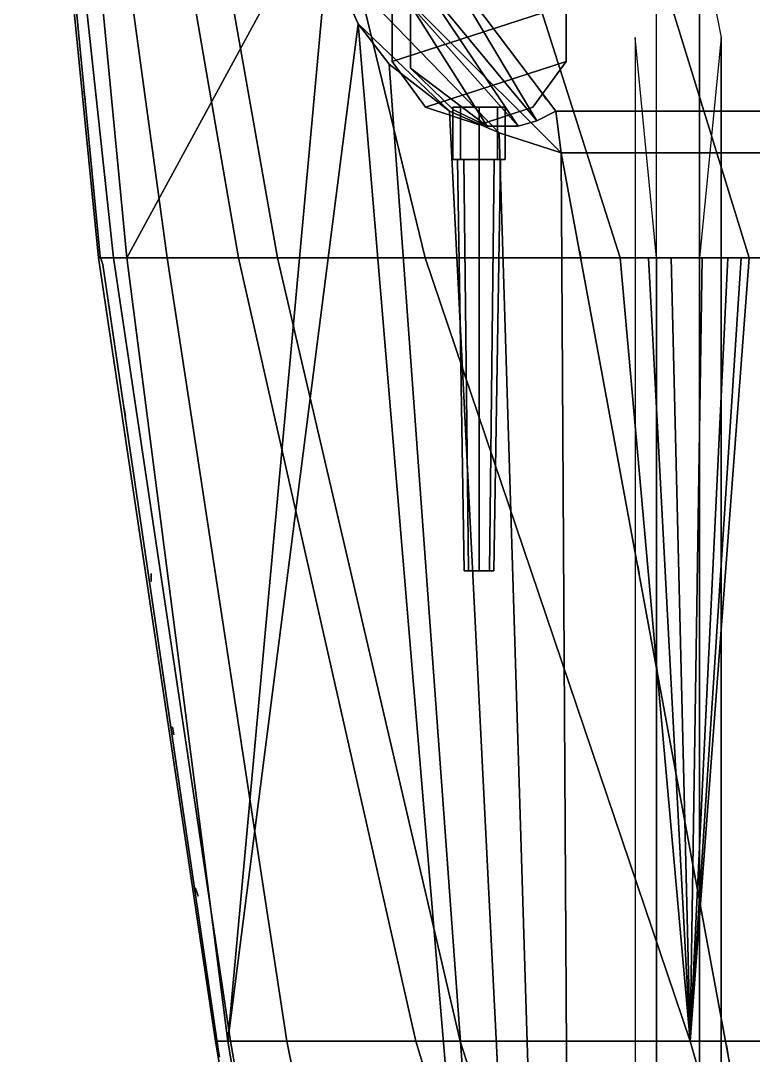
# Model space of a CAD drawing. Header units: millimetres. Extents: x -15 to 15, y -108 to 101.
# Drawn here: x -11.31 to -5.86, y -56.44 to -48.75 of the extents above; entities that cross this region are included whole.
import ezdxf

# ---------------------------------------------------------------- set-up
doc = ezdxf.new("R2010")
doc.units = ezdxf.units.MM
for name, color, linetype in [('citadelle', 3, 'Continuous'), ('gun', 1, 'Continuous'), ('railings', 6, 'Continuous'), ('turret', 2, 'Continuous')]:
    doc.layers.add(name, color=color, linetype=linetype)

msp = doc.modelspace()

# ---------------------------------------------------------------- linework, layer by layer
for points in [[(-11.31000000000001, -44.67, 1.770000000000046), (-11.25000000000001, -44.67, -0.3099999999998815), (-10.62000000000001, -50.51, -0.3099999999999523), (-10.73, -50.51, 1.770000000000202)], [(-11.08000000000002, -44.67, 1.900000000000155), (-11.31000000000001, -44.67, 1.770000000000046), (-10.73, -50.51, 1.770000000000202), (-10.52000000000002, -50.51, 1.900000000000084)], [(-11.25000000000001, -44.67, -0.3099999999998815), (-11.02000000000002, -44.67, -2.049999999999891), (-10.22000000000001, -50.51, -2.049999999999962), (-10.62000000000001, -50.51, -0.3099999999999523)], [(-9.160000000000007, -47.55999999999997, 1.899999999999999), (-11.08000000000002, -44.67, 1.900000000000155), (-10.52000000000002, -50.51, 1.900000000000084), (-9.110000000000005, -47.91, 1.899999999999999)], [(-11.02000000000002, -44.67, -2.049999999999891), (-10.69999999999999, -44.67, -3.0399999999999), (-9.690000000000005, -50.51, -3.039999999999971), (-10.22000000000001, -50.51, -2.049999999999962)], [(-10.69999999999999, -44.67, -3.0399999999999), (-10.43000000000001, -44.67, -3.259999999999927), (-9.400000000000013, -50.51, -3.259999999999998), (-9.690000000000005, -50.51, -3.039999999999971)], [(-10.43000000000001, -44.67, -3.259999999999927), (-9.720000000000004, -44.67, -4.630000000000045), (-8.300000000000018, -50.51, -4.629999999999889), (-9.400000000000013, -50.51, -3.259999999999998)], [(-9.720000000000004, -44.67, -4.630000000000045), (-8.710000000000013, -44.67, -5.769999999999918), (-6.850000000000002, -50.51, -5.769999999999989), (-8.300000000000018, -50.51, -4.629999999999889)], [(-8.710000000000013, -44.67, -5.769999999999918), (-7.690000000000004, -44.67, -6.579999999999864), (-5.889999999999994, -50.51, -6.349999999999917), (-6.850000000000002, -50.51, -5.769999999999989)], [(-7.690000000000004, -44.67, -6.579999999999864), (-5.830000000000019, -44.67, -7.559999999999884), (-4.199999999999997, -50.51, -7.180000000000045), (-5.889999999999994, -50.51, -6.349999999999917)], [(-9.110000000000005, -47.91, 1.899999999999999), (-10.52000000000002, -50.51000000000001, 1.900000000000084), (-9.77000000000002, -56.34, 1.900000000000105), (-9.030000000000006, -48.26, 1.899999999999999)], [(-9.030000000000006, -48.26, 1.899999999999999), (-9.030000000000006, -48.26, 1.899999999999999), (-9.77000000000002, -56.34, 1.900000000000105), (-8.800000000000002, -48.77, 1.899999999999999)], [(-8.800000000000002, -48.77, 1.899999999999999), (-9.77000000000002, -56.34, 1.900000000000105), (-8.78000000000001, -62.23, 1.900000000000205), (-7.180000000000018, -68.11, 1.899999999999999)], [(-8.800000000000002, -48.77, 1.899999999999999), (-8.800000000000002, -48.77, 1.899999999999999), (-7.180000000000017, -68.11, 1.899999999999999), (-8.570000000000006, -49.07, 1.899999999999999)], [(-8.570000000000006, -49.07, 1.899999999999999), (-8.570000000000006, -49.07, 1.899999999999999), (-7.180000000000017, -68.11, 1.899999999999999), (-8.12000000000001, -49.42, 1.899999999999999)], [(-8.12000000000001, -49.42, 1.899999999999999), (-8.12000000000001, -49.42, 1.899999999999999), (-7.180000000000017, -68.11, 1.899999999999999), (-7.750000000000006, -49.58, 1.899999999999999)], [(-7.750000000000006, -49.58, 1.899999999999999), (-7.750000000000006, -49.58, 1.899999999999999), (-7.180000000000017, -68.11, 1.899999999999999), (-7.290000000000005, -49.73, 1.899999999999999)], [(-7.290000000000005, -49.73, 1.899999999999999), (-7.180000000000017, -68.11, 1.899999999999999), (-4.780000000000013, -74.01, 1.899999999999935), (-2.250000000000009, -76.98, 1.900000000000002)], [(-10.73, -50.51, 1.770000000000202), (-10.62000000000001, -50.51, -0.3099999999999523), (-9.750000000000009, -56.34, -0.309999999999931), (-9.860000000000023, -56.34, 1.829999999999941)], [(-10.52000000000002, -50.51, 1.900000000000084), (-10.73, -50.51, 1.770000000000202), (-9.860000000000023, -56.34, 1.829999999999941), (-9.77000000000002, -56.34, 1.900000000000105)], [(-10.62000000000001, -50.51, -0.3099999999999523), (-10.22000000000001, -50.51, -2.049999999999962), (-9.330000000000021, -56.34, -1.700000000000031), (-9.750000000000009, -56.34, -0.309999999999931)], [(-10.22000000000001, -50.51, -2.049999999999962), (-9.690000000000005, -50.51, -3.039999999999971), (-8.370000000000013, -56.34, -3.039999999999949), (-9.330000000000021, -56.34, -1.700000000000031)], [(-9.690000000000005, -50.51, -3.039999999999971), (-9.400000000000013, -50.51, -3.259999999999998), (-8.040000000000001, -56.34, -3.259999999999977), (-8.370000000000013, -56.34, -3.039999999999949)], [(-9.400000000000013, -50.51, -3.259999999999998), (-8.300000000000018, -50.51, -4.629999999999889), (-6.330000000000021, -56.34, -4.629999999999868), (-8.040000000000001, -56.34, -3.259999999999977)], [(-8.300000000000018, -50.51, -4.629999999999889), (-6.850000000000002, -50.51, -5.769999999999989), (-6.330000000000021, -56.34, -4.629999999999868), (-6.330000000000019, -56.34000000000005, -4.62999999999986)], [(-6.850000000000002, -50.51, -5.769999999999989), (-6.639999999999994, -50.51, -5.680000000000071), (-6.330000000000021, -56.34, -4.629999999999868), (-6.33000000000002, -56.34000000000002, -4.629999999999864)], [(-6.850000000000002, -50.51, -5.769999999999989), (-5.889999999999994, -50.51, -6.349999999999917), (-5.949999999999997, -50.51, -6.079999999999934), (-6.639999999999994, -50.51, -5.680000000000071)], [(-6.639999999999994, -50.51, -5.680000000000071), (-6.470000000000007, -50.51, -5.680000000000071), (-6.330000000000021, -56.34, -4.629999999999868), (-6.330000000000021, -56.34000000000001, -4.629999999999867)], [(-6.639999999999994, -50.51, -5.680000000000071), (-5.949999999999998, -50.51, -6.079999999999933), (-6.050000000000019, -50.51, -5.919999999999852), (-6.470000000000007, -50.51, -5.680000000000071)], [(-6.470000000000007, -50.51, -5.680000000000071), (-6.240000000000017, -50.51, -5.759999999999998), (-6.330000000000021, -56.34, -4.629999999999868)], [(-6.470000000000007, -50.51, -5.680000000000071), (-6.050000000000019, -50.51, -5.919999999999852), (-6.240000000000017, -50.51, -5.759999999999998)], [(-5.949999999999997, -50.51, -6.079999999999934), (-5.889999999999994, -50.51, -6.349999999999917), (-6.330000000000021, -56.34, -4.629999999999868)], [(-6.050000000000019, -50.51, -5.919999999999852), (-5.949999999999997, -50.51, -6.079999999999934), (-6.330000000000021, -56.34, -4.629999999999868)], [(-6.240000000000017, -50.51, -5.759999999999998), (-6.050000000000019, -50.51, -5.919999999999852), (-6.330000000000021, -56.34, -4.629999999999868)], [(-5.889999999999994, -50.51, -6.349999999999917), (-4.199999999999997, -50.51, -7.180000000000045), (-3.270000000000019, -56.34, -6.240000000000003), (-6.330000000000021, -56.34, -4.629999999999868)], [(-9.860000000000023, -56.34, 1.829999999999941), (-9.750000000000009, -56.34, -0.309999999999931), (-8.710000000000017, -62.23, -0.3099999999998244), (-8.870000000000013, -62.23, 1.830000000000041)], [(-9.77000000000002, -56.34, 1.900000000000105), (-9.860000000000023, -56.34, 1.829999999999941), (-8.870000000000013, -62.23, 1.830000000000041), (-8.78000000000001, -62.23, 1.900000000000205)], [(-9.750000000000009, -56.34, -0.309999999999931), (-9.330000000000021, -56.34, -1.700000000000031), (-8.139999999999995, -62.23, -1.699999999999918), (-8.710000000000017, -62.23, -0.3099999999998244)], [(-9.330000000000021, -56.34, -1.700000000000031), (-8.370000000000013, -56.34, -3.039999999999949), (-6.590000000000013, -62.23, -3.039999999999836), (-8.139999999999995, -62.23, -1.699999999999918)], [(-8.370000000000013, -56.34, -3.039999999999949), (-8.040000000000001, -56.34, -3.259999999999977), (-6.150000000000015, -62.23, -3.259999999999863), (-6.590000000000013, -62.23, -3.039999999999836)], [(-8.040000000000001, -56.34, -3.259999999999977), (-6.330000000000021, -56.34, -4.629999999999868), (-4.650000000000015, -62.23, -4.11999999999999), (-6.150000000000015, -62.23, -3.259999999999863)], [(-6.330000000000021, -56.34, -4.629999999999868), (-3.270000000000019, -56.34, -6.240000000000003), (-2.740000000000018, -62.23, -5.039999999999836), (-4.650000000000015, -62.23, -4.11999999999999)]]:
    msp.add_3dface(points)
at = {"layer": 'citadelle'}
for points in [[(-7.290000000000008, -49.73, 3.04), (-7.330000000000008, -49.42, 3.04), (-8.21000000000001, -48.24999999999999, 3.04), (-9.110000000000008, -47.91, 3.04)], [(-7.75000000000001, -49.58, 3.04), (-7.290000000000004, -49.73, 3.04), (-9.110000000000008, -47.91, 3.04), (-9.03000000000001, -48.26, 3.04)], [(-9.03000000000001, -48.26, 3.04), (-9.03000000000001, -48.26, 1.899999999999988), (-8.800000000000013, -48.77, 1.899999999999988), (-8.800000000000013, -48.77, 3.04)], [(-8.120000000000013, -49.42, 3.04), (-7.75000000000001, -49.58, 3.04), (-9.03000000000001, -48.26, 3.04), (-8.800000000000013, -48.77, 3.04)], [(-7.470000000000009, -49.49, 3.949999999999999), (-8.340000000000012, -48.44, 3.949999999999999), (-8.210000000000004, -48.25, 3.949999999999999), (-7.330000000000008, -49.42, 3.949999999999999)], [(-8.340000000000202, -48.43999999999978, 4.59), (-7.610000000000199, -49.52999999999978, 4.59), (-7.470000000000199, -49.48999999999978, 4.59), (-8.210000000000397, -48.24999999999972, 4.59)], [(-7.330000000000008, -49.42, 3.04), (-7.330000000000008, -49.42, 3.949999999999999), (-8.21000000000001, -48.24999999999999, 3.949999999999999), (-8.21000000000001, -48.25, 3.04)], [(8.209999999999996, -48.25, 4.589999999999996), (-8.210000000000006, -48.25, 4.589999999999993), (-7.330000000000006, -49.42, 4.589999999999993), (7.329999999999994, -49.42, 4.589999999999993)], [(-8.210000000000004, -48.25, 4.589999999999993), (-7.470000000000199, -49.48999999999978, 4.59), (-7.33000000000148, -49.42000000000042, 4.59), (-8.210000000000004, -48.25, 4.589999999999993)], [(-7.610000000000009, -49.53, 3.949999999999999), (-8.410000000000005, -48.63, 3.949999999999999), (-8.340000000000012, -48.44, 3.949999999999999), (-7.470000000000009, -49.49, 3.949999999999999)], [(-8.410000000000203, -48.62999999999978, 4.59), (-7.840000000000203, -49.52999999999978, 4.59), (-7.610000000000199, -49.52999999999978, 4.59), (-8.340000000000202, -48.43999999999978, 4.59)], [(-8.410000000000005, -48.63, 4.59), (-8.410000000000005, -48.63, 3.949999999999999), (-8.410000000000005, -49.1, 3.949999999999999), (-8.410000000000005, -49.1, 4.59)], [(-7.840000000000013, -49.53, 3.949999999999999), (-8.410000000000005, -49.1, 3.949999999999999), (-8.410000000000005, -48.63, 3.949999999999999), (-7.610000000000009, -49.53, 3.949999999999999)], [(-8.410000000000203, -49.09999999999978, 4.59), (-8.090000000000202, -49.40999999999978, 4.59), (-7.840000000000203, -49.52999999999978, 4.59), (-8.410000000000203, -48.62999999999978, 4.59)], [(-8.800000000000013, -48.77, 3.04), (-8.800000000000013, -48.77, 1.899999999999988), (-8.570000000000016, -49.07, 1.899999999999988), (-8.570000000000016, -49.07, 3.04)], [(-8.570000000000016, -49.07, 3.04), (-8.120000000000013, -49.42, 3.04), (-8.800000000000013, -48.77, 3.04), (-8.570000000000016, -49.07, 3.04)], [(-8.570000000000016, -49.07, 3.04), (-8.570000000000016, -49.07, 1.899999999999988), (-8.120000000000013, -49.42, 1.899999999999988), (-8.120000000000013, -49.42, 3.04)], [(-8.410000000000005, -49.1, 4.59), (-8.410000000000005, -49.1, 3.949999999999999), (-8.090000000000012, -49.41, 3.949999999999999), (-8.090000000000012, -49.41, 4.59)], [(-8.090000000000012, -49.41, 3.949999999999999), (-8.090000000000012, -49.41, 3.949999999999999), (-8.410000000000005, -49.1, 3.949999999999999), (-7.840000000000013, -49.53, 3.949999999999999)], [(-8.120000000000013, -49.42, 3.04), (-8.120000000000013, -49.42, 1.899999999999988), (-7.75000000000001, -49.58, 1.899999999999988), (-7.75000000000001, -49.58, 3.04)], [(-8.090000000000012, -49.41, 4.59), (-8.090000000000012, -49.41, 3.949999999999999), (-7.840000000000013, -49.53, 3.949999999999999), (-7.840000000000013, -49.53, 4.59)], [(-7.470000000000009, -49.49, 4.59), (-7.470000000000009, -49.49, 3.949999999999999), (-7.330000000000008, -49.42, 3.949999999999999), (-7.330000000000008, -49.42, 4.59)], [(-7.330000000000008, -49.42, 4.59), (-7.330000000000008, -49.42, 3.04), (-7.290000000000009, -49.73, 3.04), (-7.290000000000009, -49.73, 4.59)], [(7.329999999999994, -49.42, 4.589999999999996), (-7.330000000000006, -49.42, 4.589999999999993), (-7.290000000000006, -49.73, 4.589999999999993), (7.289999999999994, -49.73, 4.589999999999993)], [(-7.610000000000009, -49.53, 4.59), (-7.610000000000009, -49.53, 3.949999999999999), (-7.470000000000009, -49.49, 3.949999999999999), (-7.470000000000009, -49.49, 4.59)], [(-7.840000000000013, -49.53, 4.59), (-7.840000000000013, -49.53, 3.949999999999999), (-7.610000000000009, -49.53, 3.949999999999999), (-7.610000000000009, -49.53, 4.59)], [(-7.75000000000001, -49.58, 3.04), (-7.75000000000001, -49.58, 1.899999999999988), (-7.290000000000009, -49.73, 1.899999999999988), (-7.290000000000016, -49.73, 3.04)], [(-7.290000000000016, -49.73, 4.589999999999993), (-7.290000000000009, -49.73, 1.899999999999988), (-2.250000000000013, -76.98, 1.899999999999988), (-2.250000000000013, -76.98, 4.589999999999993)], [(7.289999999999982, -49.73, 4.589999999999996), (-7.289999999999991, -49.73000000000014, 4.589999999999993), (-2.250000000000013, -76.98, 4.589999999999993), (2.249999999999987, -76.98, 4.589999999999993)]]:
    msp.add_3dface(points, dxfattribs=at)
at = {"layer": 'gun'}
for points in [[(-8.095000000000006, -49.78, 3.56), (-8.037885822331383, -49.78, 3.697885822331377), (-8.037885822331383, -49.39000000000001, 3.697885822331377), (-8.095000000000006, -49.39000000000001, 3.56)], [(-8.037885822331383, -49.78, 3.422114177668623), (-8.095000000000006, -49.78, 3.56), (-8.095000000000006, -49.39000000000001, 3.56), (-8.037885822331383, -49.39000000000001, 3.422114177668623)], [(-8.037885822331383, -49.78, 3.697885822331377), (-7.900000000000007, -49.78, 3.755), (-7.900000000000007, -49.39000000000001, 3.755), (-8.037885822331383, -49.39000000000001, 3.697885822331377)], [(-7.900000000000007, -49.78, 3.365), (-8.037885822331383, -49.78, 3.422114177668623), (-8.037885822331383, -49.39000000000001, 3.422114177668623), (-7.900000000000007, -49.39000000000001, 3.365)], [(-7.900000000000007, -49.78, 3.755), (-7.76211417766863, -49.78, 3.697885822331377), (-7.76211417766863, -49.39000000000001, 3.697885822331377), (-7.900000000000007, -49.39000000000001, 3.755)], [(-7.76211417766863, -49.78, 3.422114177668623), (-7.900000000000007, -49.78, 3.365), (-7.900000000000007, -49.39000000000001, 3.365), (-7.76211417766863, -49.39000000000001, 3.422114177668623)], [(-7.76211417766863, -49.78, 3.697885822331377), (-7.705000000000006, -49.78, 3.56), (-7.705000000000006, -49.39000000000001, 3.56), (-7.76211417766863, -49.39000000000001, 3.697885822331377)], [(-7.705000000000006, -49.78, 3.56), (-7.76211417766863, -49.78, 3.422114177668623), (-7.76211417766863, -49.39000000000001, 3.422114177668623), (-7.705000000000006, -49.39000000000001, 3.56)], [(-8.013137084989854, -49.78, 3.446862915010152), (-8.060000000000008, -49.78, 3.56), (-8.095000000000008, -49.78, 3.56), (-8.037885822331383, -49.78, 3.422114177668623)], [(-8.060000000000006, -49.78, 3.56), (-8.013137084989854, -49.78, 3.673137084989849), (-8.037885822331383, -49.78, 3.697885822331378), (-8.095000000000006, -49.78, 3.56)], [(-8.010000000000007, -52.84, 3.56), (-7.977781745930527, -52.84, 3.63778174593052), (-8.013137084989854, -49.78, 3.673137084989848), (-8.060000000000006, -49.78, 3.56)], [(-7.977781745930527, -52.84, 3.48221825406948), (-8.010000000000007, -52.84, 3.56), (-8.060000000000006, -49.78, 3.56), (-8.013137084989854, -49.78, 3.446862915010152)], [(-7.900000000000008, -49.78, 3.4), (-8.013137084989856, -49.78, 3.446862915010152), (-8.037885822331384, -49.78, 3.422114177668623), (-7.900000000000008, -49.78, 3.365)], [(-8.013137084989854, -49.78, 3.673137084989849), (-7.900000000000007, -49.78, 3.720000000000001), (-7.900000000000007, -49.78, 3.755000000000001), (-8.037885822331383, -49.78, 3.697885822331378)], [(-7.977781745930527, -52.84, 3.63778174593052), (-7.900000000000007, -52.84, 3.67), (-7.900000000000007, -49.78, 3.72), (-8.013137084989854, -49.78, 3.673137084989848)], [(-7.900000000000007, -52.84, 3.45), (-7.977781745930527, -52.84, 3.48221825406948), (-8.013137084989854, -49.78, 3.446862915010152), (-7.900000000000007, -49.78, 3.4)], [(-7.900000000000007, -49.78, 3.72), (-7.786862915010158, -49.78, 3.673137084989848), (-7.76211417766863, -49.78, 3.697885822331377), (-7.900000000000007, -49.78, 3.755)], [(-7.786862915010157, -49.78, 3.446862915010153), (-7.900000000000005, -49.78, 3.4), (-7.900000000000005, -49.78, 3.365), (-7.762114177668628, -49.78, 3.422114177668624)], [(-7.900000000000007, -52.84, 3.67), (-7.822218254069486, -52.84, 3.63778174593052), (-7.786862915010158, -49.78, 3.673137084989848), (-7.900000000000007, -49.78, 3.72)], [(-7.822218254069486, -52.84, 3.48221825406948), (-7.900000000000007, -52.84, 3.45), (-7.900000000000007, -49.78, 3.4), (-7.786862915010158, -49.78, 3.446862915010152)], [(-7.822218254069486, -52.84, 3.63778174593052), (-7.790000000000007, -52.84, 3.56), (-7.740000000000006, -49.78, 3.56), (-7.786862915010158, -49.78, 3.673137084989848)], [(-7.790000000000007, -52.84, 3.56), (-7.822218254069486, -52.84, 3.48221825406948), (-7.786862915010158, -49.78, 3.446862915010152), (-7.740000000000006, -49.78, 3.56)], [(-7.786862915010158, -49.78, 3.673137084989847), (-7.740000000000006, -49.78, 3.56), (-7.705000000000006, -49.78, 3.559999999999999), (-7.76211417766863, -49.78, 3.697885822331376)], [(-7.740000000000006, -49.78, 3.56), (-7.78686291501016, -49.78, 3.446862915010152), (-7.762114177668631, -49.78, 3.422114177668623), (-7.705000000000008, -49.78, 3.56)], [(-8.010000000000007, -52.84, 3.56), (-7.822218254069486, -52.84, 3.48221825406948), (-7.790000000000007, -52.84, 3.56), (-7.977781745930527, -52.84, 3.63778174593052)], [(-7.977781745930527, -52.84, 3.48221825406948), (-7.900000000000007, -52.84, 3.45), (-7.822218254069486, -52.84, 3.48221825406948), (-8.010000000000007, -52.84, 3.56)], [(-7.977781745930527, -52.84, 3.63778174593052), (-7.790000000000007, -52.84, 3.56), (-7.822218254069486, -52.84, 3.63778174593052), (-7.900000000000007, -52.84, 3.67)]]:
    msp.add_3dface(points, dxfattribs=at)
at = {"layer": 'railings'}
for points in [[(-10.72000000000001, -50.50000000000001, 3.130000000000001), (-11.29000000000001, -44.59000000000002, 3.13), (-11.29000000000001, -44.59, 3.06), (-10.72000000000001, -50.50000000000001, 3.06)], [(-10.72000000000001, -50.50000000000001, 3.06), (-11.29000000000001, -44.59, 3.06), (-11.29000000000001, -44.59000000000002, 3.13), (-10.72000000000001, -50.50000000000001, 3.130000000000001)], [(-10.72000000000001, -50.50000000000001, 2.640000000000001), (-11.29000000000001, -44.59, 2.64), (-11.29000000000001, -44.59000000000002, 2.71), (-10.72000000000001, -50.50000000000001, 2.710000000000001)], [(-10.72000000000001, -50.50000000000001, 2.710000000000001), (-11.29000000000001, -44.59000000000002, 2.71), (-11.29000000000001, -44.59, 2.64), (-10.72000000000001, -50.50000000000001, 2.640000000000001)], [(-7.330000000000006, -49.42, 5.730000000000004), (-8.210000000000006, -48.25, 5.730000000000004), (-8.210000000000006, -48.25, 5.799999999999997), (-7.330000000000006, -49.42, 5.799999999999997)], [(-7.330000000000006, -49.42, 5.799999999999997), (-8.210000000000006, -48.25, 5.799999999999997), (-8.210000000000006, -48.25, 5.730000000000004), (-7.330000000000006, -49.42, 5.730000000000004)], [(-7.330000000000006, -49.42, 5.379999999999997), (-8.210000000000006, -48.25, 5.379999999999997), (-8.210000000000006, -48.25, 5.310000000000004), (-7.330000000000006, -49.42, 5.310000000000004)], [(-7.330000000000006, -49.42, 5.310000000000004), (-8.210000000000006, -48.25, 5.310000000000004), (-8.210000000000006, -48.25, 5.379999999999997), (-7.330000000000006, -49.42, 5.379999999999997)], [(-10.84000000000001, -49.26999999999999, 1.9), (-10.84000000000001, -49.26999999999997, 3.06), (-10.83000000000001, -49.32999999999998, 3.06), (-10.83000000000001, -49.32999999999998, 1.9)], [(-10.83000000000001, -49.32999999999998, 1.9), (-10.83000000000001, -49.32999999999998, 3.06), (-10.84000000000001, -49.26999999999997, 3.06), (-10.84000000000001, -49.26999999999999, 1.9)], [(-7.400000000000007, -49.33, 4.59), (-7.400000000000007, -49.33, 5.730000000000004), (-7.440000000000007, -49.27, 5.730000000000004), (-7.440000000000007, -49.27000000000001, 4.59)], [(-7.440000000000007, -49.27000000000001, 4.59), (-7.440000000000007, -49.27, 5.730000000000004), (-7.400000000000007, -49.33, 5.730000000000004), (-7.400000000000007, -49.33, 4.59)], [(-7.290000000000006, -49.73, 5.799999999999997), (-7.330000000000006, -49.42, 5.799999999999997), (-7.330000000000006, -49.42, 5.730000000000004), (-7.290000000000006, -49.73, 5.730000000000004)], [(-7.290000000000006, -49.73, 5.730000000000004), (-7.330000000000006, -49.42, 5.730000000000004), (-7.330000000000006, -49.42, 5.799999999999997), (-7.290000000000006, -49.73, 5.799999999999997)], [(-7.290000000000006, -49.73, 5.310000000000004), (-7.330000000000006, -49.42, 5.310000000000004), (-7.330000000000006, -49.42, 5.379999999999997), (-7.290000000000006, -49.73, 5.379999999999997)], [(-7.290000000000006, -49.73, 5.379999999999997), (-7.330000000000006, -49.42, 5.379999999999997), (-7.330000000000006, -49.42, 5.310000000000004), (-7.290000000000006, -49.73, 5.310000000000004)], [(-2.25, -76.98, 5.730000000000004), (-7.290000000000006, -49.73, 5.730000000000004), (-7.290000000000006, -49.73, 5.799999999999997), (-2.25, -76.98, 5.799999999999997)], [(-2.25, -76.98, 5.799999999999997), (-7.290000000000006, -49.73, 5.799999999999997), (-7.290000000000006, -49.73, 5.730000000000004), (-2.25, -76.98, 5.730000000000004)], [(-2.25, -76.98, 5.379999999999997), (-7.290000000000006, -49.73, 5.379999999999997), (-7.290000000000006, -49.73, 5.310000000000004), (-2.25, -76.98, 5.310000000000004)], [(-2.25, -76.98, 5.310000000000004), (-7.290000000000006, -49.73, 5.310000000000004), (-7.290000000000006, -49.73, 5.379999999999997), (-2.25, -76.98, 5.379999999999997)], [(-10.72000000000001, -50.50000000000003, 1.9), (-10.72000000000001, -50.50000000000001, 3.130000000000001), (-10.70000000000001, -50.56, 3.13), (-10.70000000000001, -50.56000000000002, 1.9)], [(-10.70000000000001, -50.56000000000002, 1.9), (-10.70000000000001, -50.56, 3.13), (-10.72000000000001, -50.50000000000001, 3.130000000000001), (-10.72000000000001, -50.50000000000003, 1.9)], [(-7.150000000000007, -50.46000000000001, 4.59), (-7.150000000000007, -50.45999999999999, 5.730000000000004), (-7.140000000000008, -50.52, 5.730000000000004), (-7.140000000000008, -50.52, 4.59)], [(-7.140000000000008, -50.52, 4.59), (-7.140000000000008, -50.52, 5.730000000000004), (-7.150000000000007, -50.45999999999999, 5.730000000000004), (-7.150000000000007, -50.46000000000001, 4.59)], [(-9.840000000000007, -56.40000000000001, 3.06), (-10.70000000000001, -50.56, 3.06), (-10.70000000000001, -50.56, 3.13), (-9.840000000000007, -56.40000000000001, 3.130000000000001)], [(-9.840000000000007, -56.40000000000001, 3.130000000000001), (-10.70000000000001, -50.56, 3.13), (-10.70000000000001, -50.56, 3.06), (-9.840000000000007, -56.40000000000001, 3.06)], [(-9.840000000000007, -56.40000000000002, 2.710000000000001), (-10.70000000000001, -50.55999999999999, 2.71), (-10.70000000000001, -50.55999999999999, 2.64), (-9.840000000000007, -56.40000000000002, 2.640000000000001)], [(-9.840000000000007, -56.40000000000002, 2.640000000000001), (-10.70000000000001, -50.55999999999999, 2.64), (-10.70000000000001, -50.55999999999999, 2.71), (-9.840000000000007, -56.40000000000002, 2.710000000000001)], [(-10.53000000000001, -51.68999999999998, 1.9), (-10.53000000000001, -51.68999999999998, 3.06), (-10.54000000000001, -51.62999999999997, 3.06), (-10.54000000000001, -51.62999999999999, 1.9)], [(-10.54000000000001, -51.62999999999999, 1.9), (-10.54000000000001, -51.62999999999997, 3.06), (-10.53000000000001, -51.68999999999998, 3.06), (-10.53000000000001, -51.68999999999998, 1.9)], [(-6.720000000000006, -52.80000000000001, 4.59), (-6.720000000000006, -52.8, 5.730000000000004), (-6.710000000000006, -52.86, 5.730000000000004), (-6.710000000000006, -52.86, 4.59)], [(-6.710000000000006, -52.86, 4.59), (-6.710000000000006, -52.86, 5.730000000000004), (-6.720000000000006, -52.8, 5.730000000000004), (-6.720000000000006, -52.80000000000001, 4.59)], [(-10.34000000000001, -52.85999999999999, 1.9), (-10.34000000000001, -52.85999999999998, 3.06), (-10.34000000000001, -52.91999999999998, 3.06), (-10.34000000000001, -52.91999999999998, 1.9)], [(-10.34000000000001, -52.91999999999998, 1.9), (-10.34000000000001, -52.91999999999998, 3.06), (-10.34000000000001, -52.85999999999998, 3.06), (-10.34000000000001, -52.85999999999999, 1.9)], [(-10.17000000000001, -54.05999999999998, 1.9), (-10.17000000000001, -54.05999999999998, 3.06), (-10.18000000000001, -53.99999999999998, 3.06), (-10.18000000000001, -53.99999999999999, 1.9)], [(-10.18000000000001, -53.99999999999999, 1.9), (-10.18000000000001, -53.99999999999998, 3.06), (-10.17000000000001, -54.05999999999998, 3.06), (-10.17000000000001, -54.05999999999998, 1.9)], [(-6.500000000000006, -53.99000000000001, 4.59), (-6.500000000000006, -53.98999999999999, 5.730000000000004), (-6.490000000000006, -54.05, 5.730000000000004), (-6.490000000000006, -54.05, 4.59)], [(-6.490000000000006, -54.05, 4.59), (-6.490000000000006, -54.05, 5.730000000000004), (-6.500000000000006, -53.98999999999999, 5.730000000000004), (-6.500000000000006, -53.99000000000001, 4.59)], [(-10.01000000000001, -55.2, 1.9), (-10.01000000000001, -55.19999999999998, 3.06), (-9.990000000000007, -55.25999999999998, 3.06), (-9.990000000000007, -55.25999999999998, 1.9)], [(-9.990000000000007, -55.25999999999998, 1.9), (-9.990000000000007, -55.25999999999998, 3.06), (-10.01000000000001, -55.19999999999998, 3.06), (-10.01000000000001, -55.2, 1.9)], [(-6.270000000000008, -55.23999999999999, 4.59), (-6.270000000000008, -55.23999999999999, 5.730000000000004), (-6.280000000000007, -55.17999999999999, 5.730000000000004), (-6.280000000000007, -55.18000000000001, 4.59)], [(-6.280000000000007, -55.18000000000001, 4.59), (-6.280000000000007, -55.17999999999999, 5.730000000000004), (-6.270000000000008, -55.23999999999999, 5.730000000000004), (-6.270000000000008, -55.23999999999999, 4.59)], [(-9.830000000000007, -56.46000000000002, 1.9), (-9.830000000000007, -56.45999999999999, 3.13), (-9.840000000000007, -56.40000000000001, 3.130000000000001), (-9.840000000000007, -56.40000000000003, 1.9)], [(-9.840000000000007, -56.40000000000003, 1.9), (-9.840000000000007, -56.40000000000001, 3.130000000000001), (-9.830000000000007, -56.45999999999999, 3.13), (-9.830000000000007, -56.46000000000002, 1.9)], [(-6.050000000000007, -56.42999999999999, 4.59), (-6.050000000000007, -56.42999999999999, 5.730000000000004), (-6.060000000000008, -56.36999999999999, 5.730000000000004), (-6.060000000000008, -56.37, 4.59)], [(-6.060000000000008, -56.37, 4.59), (-6.060000000000008, -56.36999999999999, 5.730000000000004), (-6.050000000000007, -56.42999999999999, 5.730000000000004), (-6.050000000000007, -56.42999999999999, 4.59)]]:
    msp.add_3dface(points, dxfattribs=at)
at = {"layer": 'turret'}
for points in [[(-7.500306028441117, -48.28986844382504, 3.949999999999999), (-8.54671843108072, -48.62986844382504, 3.949999999999999), (-8.54671843108072, -49.05013155617497, 3.949999999999999), (-7.253281568919292, -48.62986844382504, 3.949999999999999)], [(-7.253281568919292, -48.62986844382504, 3.04), (-8.54671843108072, -49.05013155617497, 3.04), (-8.54671843108072, -48.62986844382504, 3.04), (-7.500306028441117, -48.28986844382504, 3.04)], [(-7.253281568919292, -48.62986844382504, 3.949999999999999), (-8.54671843108072, -49.05013155617497, 3.949999999999999), (-8.299693971558895, -49.39013155617498, 3.949999999999999), (-7.253281568919292, -49.05013155617497, 3.949999999999999)], [(-7.253281568919292, -49.05013155617497, 3.04), (-8.299693971558895, -49.39013155617498, 3.04), (-8.54671843108072, -49.05013155617497, 3.04), (-7.253281568919292, -48.62986844382504, 3.04)], [(-8.54671843108072, -49.05013155617497, 3.949999999999999), (-8.54671843108072, -48.62986844382504, 3.949999999999999), (-8.54671843108072, -48.62986844382504, 3.04), (-8.54671843108072, -49.05013155617497, 3.04)], [(-7.253281568919292, -48.62986844382504, 3.949999999999999), (-7.253281568919292, -49.05013155617497, 3.949999999999999), (-7.253281568919292, -49.05013155617497, 3.04), (-7.253281568919292, -48.62986844382504, 3.04)], [(-8.299693971558895, -49.39013155617498, 3.949999999999999), (-8.54671843108072, -49.05013155617497, 3.949999999999999), (-8.54671843108072, -49.05013155617497, 3.04), (-8.299693971558895, -49.39013155617498, 3.04)], [(-7.253281568919292, -49.05013155617497, 3.949999999999999), (-8.299693971558895, -49.39013155617498, 3.949999999999999), (-7.900000000000007, -49.52000000000001, 3.949999999999999), (-7.500306028441117, -49.39013155617498, 3.949999999999999)], [(-7.500306028441117, -49.39013155617498, 3.04), (-7.900000000000007, -49.52000000000001, 3.04), (-8.299693971558895, -49.39013155617498, 3.04), (-7.253281568919292, -49.05013155617497, 3.04)], [(-7.253281568919292, -49.05013155617497, 3.949999999999999), (-7.500306028441117, -49.39013155617498, 3.949999999999999), (-7.500306028441117, -49.39013155617498, 3.04), (-7.253281568919292, -49.05013155617497, 3.04)], [(-7.900000000000007, -49.52000000000001, 3.949999999999999), (-8.299693971558895, -49.39013155617498, 3.949999999999999), (-8.299693971558895, -49.39013155617498, 3.04), (-7.900000000000007, -49.52000000000001, 3.04)], [(-7.500306028441117, -49.39013155617498, 3.949999999999999), (-7.900000000000007, -49.52000000000001, 3.949999999999999), (-7.900000000000007, -49.52000000000001, 3.04), (-7.500306028441117, -49.39013155617498, 3.04)]]:
    msp.add_3dface(points, dxfattribs=at)

# ---------------------------------------------------------------- meshes
mesh = msp.add_polymesh((2, 6), dxfattribs=dict(n_close=True))
for k, corner in enumerate([(-6.740000000000007, -64, -6.100000000000001), (-6.580000000000008, -64, -5.822871870788981), (-6.260000000000008, -64, -5.82287187078898), (-6.100000000000008, -64, -6.100000000000001), (-6.260000000000008, -64, -6.37712812921102), (-6.580000000000007, -64, -6.377128129211021), (-6.740000000000006, -48.87, -6.100000000000001), (-6.580000000000006, -50.50999999999999, -5.822871870788981), (-6.260000000000006, -50.50999999999999, -5.82287187078898), (-6.100000000000006, -48.87, -6.100000000000001), (-6.260000000000006, -48.05, -6.37712812921102), (-6.580000000000005, -48.05, -6.377128129211021)]):
    mesh.set_mesh_vertex(divmod(k, 6), corner)

doc.saveas('drawing.dxf')
